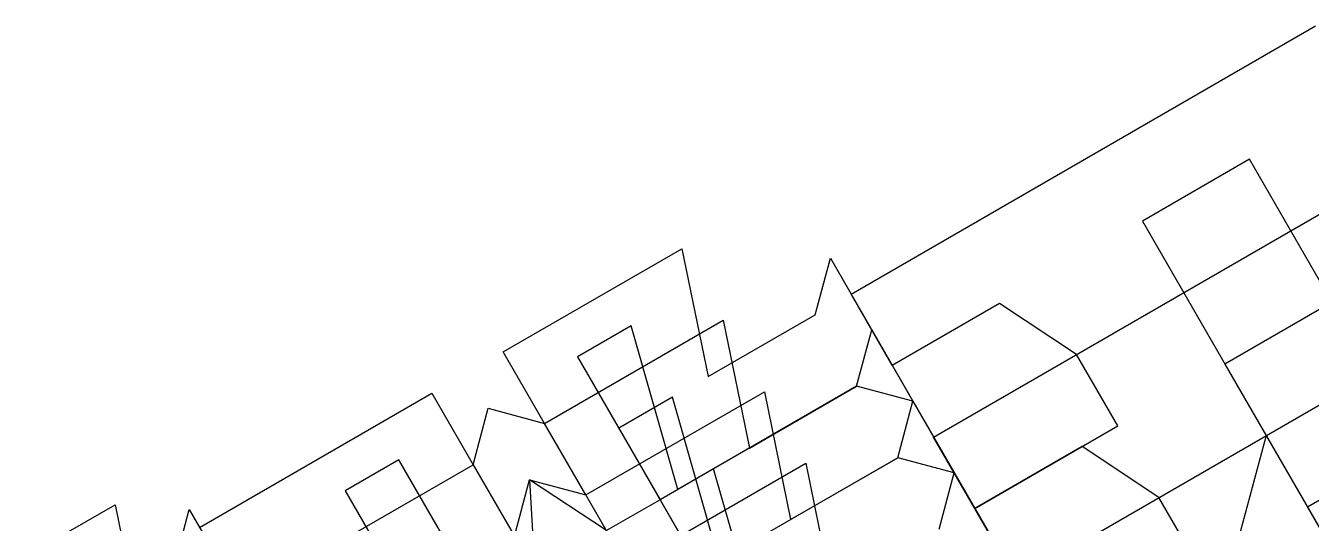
# Model space of a CAD drawing. Extents: x -31.2 to 31.2, y -29.9 to 29.9.
# Drawn here: x -30.32 to -22.53, y -5.04 to -2.02 of the extents above; entities that cross this region are included whole.
import ezdxf

# ---------------------------------------------------------------- set-up
doc = ezdxf.new("R2010")
doc.units = 0

msp = doc.modelspace()

# ---------------------------------------------------------------- linework, layer by layer
for points in [[(-21.903, -4.5628, 0), (-22.903, -2.8308, 0), (-23.5526, -3.2058, 0), (-22.8026, -4.5048, 0), (-22.9856, -5.1878, 0), (-24.0681, -5.8128, 0), (-24.5681, -4.9468, 0), (-23.7021, -4.4468, 0), (-23.9521, -4.0138, 0), (-24.4186, -3.7058, 0), (-25.0681, -4.0808, 0), (-25.3181, -3.6478, 0), (-22.5035, -2.0228, 0)], [(-22.4856, -6.0538, 0), (-23.5681, -6.6788, 0), (-24.0681, -5.8128, 0), (-23.2021, -5.3128, 0), (-23.4521, -4.8798, 0), (-23.9186, -4.5718, 0), (-24.5681, -4.9468, 0), (-24.8181, -4.5138, 0), (-22.0035, -2.8888, 0)], [(-29.2655, -5.0607, 0), (-27.8582, -4.2482, 0), (-27.6082, -4.6813, 0), (-27.5167, -4.3397, 0), (-27.1752, -4.4313, 0), (-27.4252, -3.9982, 0), (-26.3426, -3.3732, 0), (-26.1841, -4.1478, 0), (-25.5346, -3.7728, 0), (-25.4431, -3.4313, 0), (-24.9431, -4.2973, 0), (-24.9431, -4.2973, 0), (-25.2846, -4.2058, 0), (-26.3671, -4.8308, 0), (-26.6506, -3.8397, 0), (-26.9754, -4.0272, 0), (-26.4754, -4.8933, 0), (-26.8002, -5.0808, 0), (-27.2667, -4.7728, 0), (-27.2332, -5.3308, 0)], [(-22.403, -3.6968, 0), (-23.0526, -4.0718, 0), (-22.3026, -5.3708, 0)], [(-29.0155, -5.4938, 0), (-27.6082, -4.6813, 0), (-27.3582, -5.1143, 0), (-27.2667, -4.7728, 0), (-26.9252, -4.8643, 0), (-27.1752, -4.4313, 0), (-26.0926, -3.8063, 0), (-25.9341, -4.5808, 0), (-25.2846, -4.2058, 0), (-25.1931, -3.8643, 0), (-24.6931, -4.7303, 0), (-24.6931, -4.7303, 0), (-25.0346, -4.6388, 0), (-26.1171, -5.2638, 0), (-26.4006, -4.2728, 0), (-26.7254, -4.4603, 0), (-26.2254, -5.3263, 0)], [(-21.9856, -6.9199, 0), (-23.0681, -7.5449, 0), (-23.5681, -6.6788, 0), (-22.7021, -6.1788, 0), (-22.9521, -5.7458, 0), (-23.4186, -5.4378, 0), (-24.0681, -5.8128, 0), (-24.3181, -5.3798, 0), (-21.5035, -3.7548, 0)], [(-26.6752, -5.2973, 0), (-26.9252, -4.8643, 0), (-25.8426, -4.2393, 0), (-25.6841, -5.0138, 0), (-25.0346, -4.6388, 0), (-24.9431, -4.2973, 0), (-24.4431, -5.1633, 0)], [(-26.6752, -5.2973, 0), (-26.9252, -4.8643, 0), (-25.8426, -4.2393, 0), (-25.6841, -5.0138, 0), (-25.0346, -4.6388, 0), (-24.9431, -4.2973, 0), (-24.4431, -5.1633, 0)], [(-21.903, -4.5628, 0), (-22.5526, -4.9378, 0), (-21.8026, -6.2369, 0)], [(-27.5579, -5.5183, 0), (-28.0579, -4.6522, 0), (-28.3827, -4.8397, 0), (-28.0077, -5.4893, 0)], [(-26.6752, -5.2973, 0), (-25.5926, -4.6723, 0), (-25.4341, -5.4468, 0)], [(-26.6752, -5.2973, 0), (-25.5926, -4.6723, 0), (-25.4341, -5.4468, 0)], [(-25.8671, -5.6968, 0), (-26.1506, -4.7058, 0), (-26.4754, -4.8933, 0), (-25.9754, -5.7593, 0)], [(-25.8671, -5.6968, 0), (-26.1506, -4.7058, 0), (-26.4754, -4.8933, 0), (-25.9754, -5.7593, 0)], [(-24.7846, -5.0718, 0), (-24.6931, -4.7303, 0), (-24.1931, -5.5963, 0)], [(-24.7846, -5.0718, 0), (-24.6931, -4.7303, 0), (-24.1931, -5.5963, 0)], [(-30.319, -5.236, 0), (-29.7777, -4.9235, 0), (-29.6985, -5.3107, 0)], [(-29.3737, -5.1232, 0), (-29.328, -4.9525, 0), (-29.078, -5.3855, 0)]]:
    msp.add_polyline3d(points)

doc.saveas('drawing.dxf')
